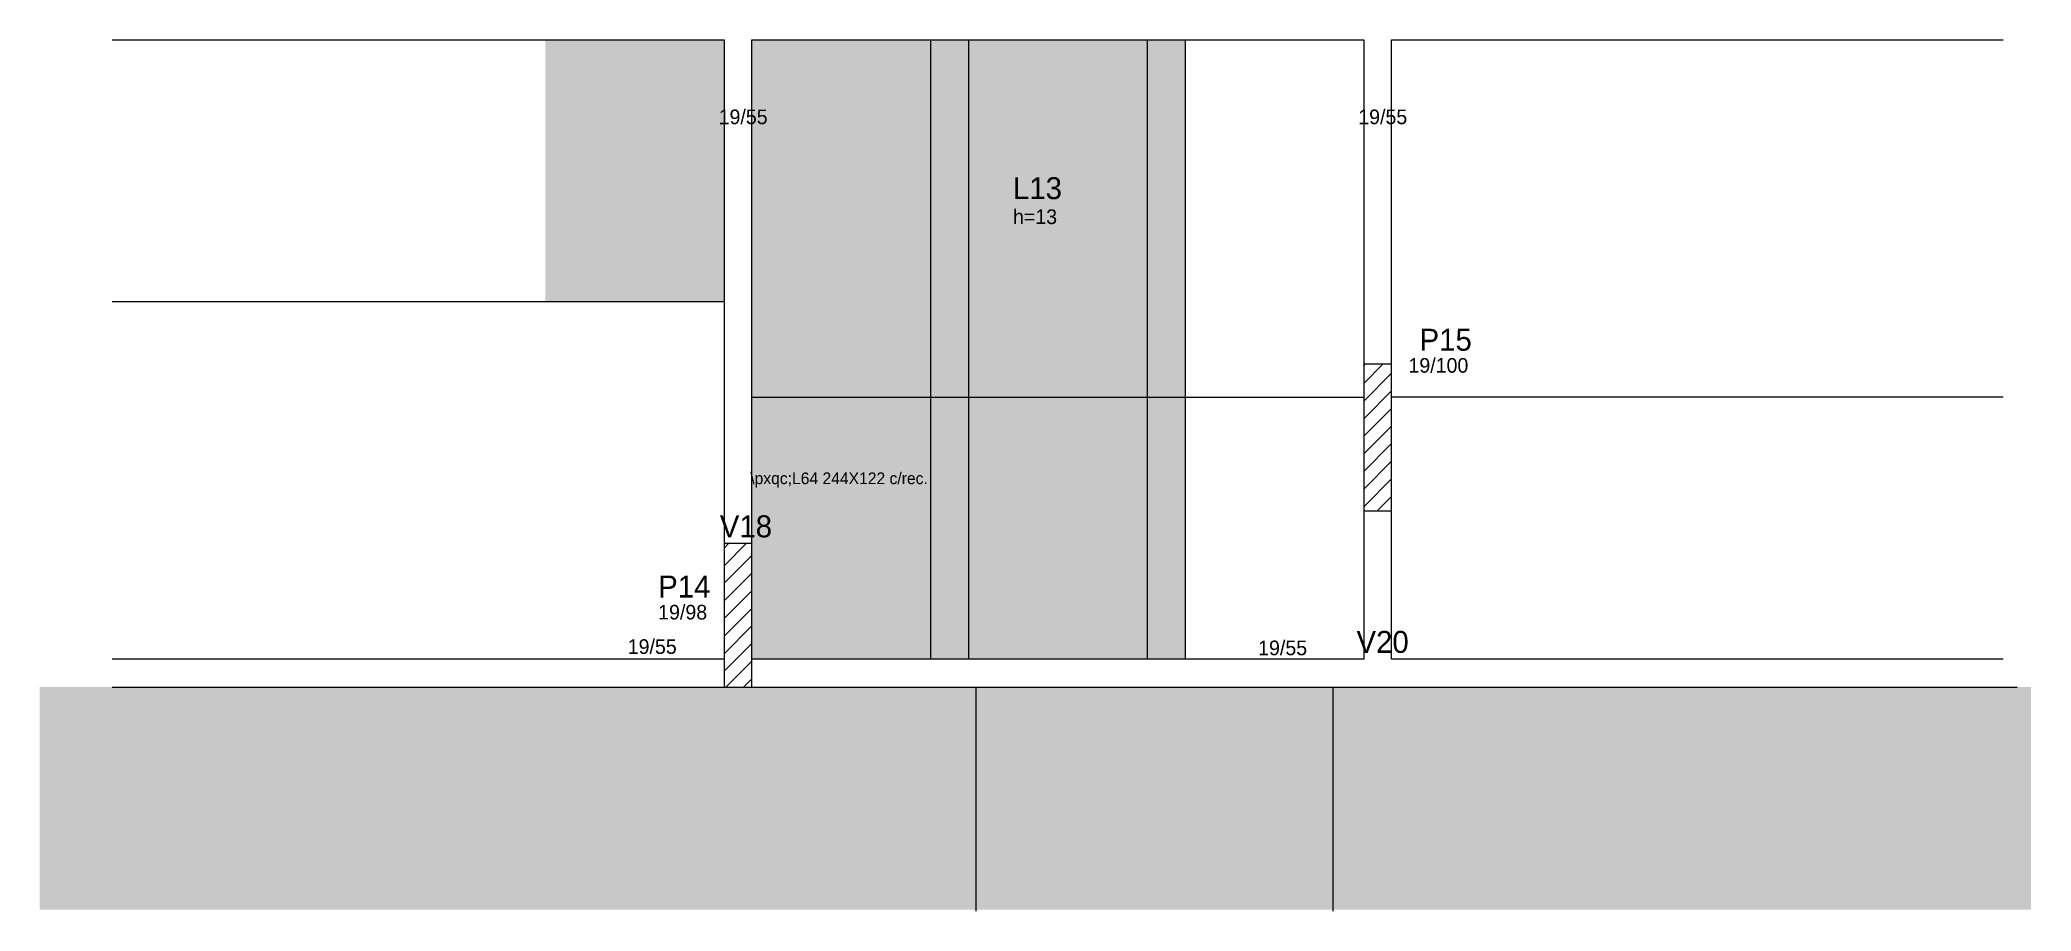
# Model space of a CAD drawing. Header units: metres. Extents: x 4896 to 6257, y 2127 to 2722.
import ezdxf

# ---------------------------------------------------------------- set-up
doc = ezdxf.new("R2010")
doc.units = ezdxf.units.M
for name, color, linetype in [('3', 7, 'Continuous'), ('4', 7, 'Continuous'), ('7', 7, 'Continuous'), ('AUX00', 7, 'Continuous'), ('Hachura', 7, 'Continuous'), ('Painéis', 7, 'Continuous'), ('REAPROVEITAMENTO', 7, 'Continuous')]:
    doc.layers.add(name, color=color, linetype=linetype)

msp = doc.modelspace()

# ---------------------------------------------------------------- hatches: boundary and pattern name
at = {"layer": 'Hachura'}
h = msp.add_hatch(color=7, dxfattribs=at)
h.dxf.hatch_style = 1
h.paths.add_polyline_path([(5530.5, 2299), (5504.5, 2299), (5504.5, 2299), (5504.5, 2722), (5504.5, 2722), (5530.5, 2722), (5530.5, 2722), (5530.5, 2299)])
h = msp.add_hatch(color=7, dxfattribs=at)
h.dxf.hatch_style = 1
h.paths.add_polyline_path([(5678.5, 2299), (5652.5, 2299), (5652.5, 2299), (5652.5, 2722), (5652.5, 2722), (5678.5, 2722), (5678.5, 2722), (5678.5, 2299)])
at = {"layer": 'REAPROVEITAMENTO'}
h = msp.add_hatch(color=7, dxfattribs=at)
h.dxf.hatch_style = 1
h.paths.add_polyline_path([(5241.5, 2543), (5363.5, 2543), (5363.5, 2543), (5363.5, 2722), (5363.5, 2722), (5241.5, 2722), (5241.5, 2722), (5241.5, 2543)])
h = msp.add_hatch(color=7, dxfattribs=at)
h.dxf.hatch_style = 1
h.paths.add_polyline_path([(5382.5, 2299), (5504.5, 2299), (5504.5, 2299), (5504.5, 2722), (5504.5, 2722), (5382.5, 2722), (5382.5, 2722), (5382.5, 2299)])
h = msp.add_hatch(color=7, dxfattribs=at)
h.dxf.hatch_style = 1
h.paths.add_polyline_path([(5530.5, 2299), (5652.5, 2299), (5652.5, 2299), (5652.5, 2722), (5652.5, 2722), (5530.5, 2722), (5530.5, 2722), (5530.5, 2299)])
h = msp.add_hatch(color=7, dxfattribs=at)
h.dxf.hatch_style = 1
h.paths.add_polyline_path([(4896, 2280), (4896, 2128), (4896, 2128), (6256.5, 2128), (6256.5, 2128), (6256.5, 2280), (6256.5, 2280), (4896, 2280)])

# ---------------------------------------------------------------- linework, layer by layer
at = {"layer": '3', "color": 7, "lineweight": 25}
for p, q in [((5800.5, 2487.4), (5813.7, 2500.5)), ((5800.5, 2499.4), (5801.6, 2500.5)), ((5800.5, 2475.3), (5819.5, 2494.3)), ((5800.5, 2463.3), (5819.5, 2482.3)), ((5800.5, 2451.3), (5819.5, 2470.3)), ((5800.5, 2439.3), (5819.5, 2458.3)), ((5800.5, 2427.3), (5819.5, 2446.3)), ((5800.5, 2415.2), (5819.5, 2434.2)), ((5800.5, 2403.2), (5819.5, 2422.2)), ((5809.8, 2400.5), (5819.5, 2410.2)), ((5363.5, 2362.9), (5378.6, 2378)), ((5363.5, 2374.9), (5366.6, 2378)), ((5363.5, 2350.9), (5382.5, 2369.9)), ((5363.5, 2338.9), (5382.5, 2357.9)), ((5363.5, 2326.8), (5382.5, 2345.8)), ((5363.5, 2314.8), (5382.5, 2333.8)), ((5363.5, 2302.8), (5382.5, 2321.8)), ((5363.5, 2290.8), (5382.5, 2309.8)), ((5364.8, 2280), (5382.5, 2297.8)), ((5376.8, 2280), (5382.5, 2285.7))]:
    msp.add_line(p, q, dxfattribs=at)
for points in [[(4945.5, 2722), (5363.5, 2722)], [(5363.5, 2722), (5363.5, 2378)], [(5382.5, 2722), (5800.5, 2722)], [(5382.5, 2378), (5382.5, 2722)], [(5800.5, 2722), (5800.5, 2500.5)], [(5819.5, 2722), (6237.5, 2722)], [(5819.5, 2500.5), (5819.5, 2722)], [(5800.5, 2400.5), (5800.5, 2299)], [(5819.5, 2299), (5819.5, 2400.5)], [(5363.5, 2299), (4945.5, 2299)], [(5800.5, 2299), (5382.5, 2299)], [(6237.5, 2299), (5819.5, 2299)], [(4945.5, 2280), (5363.5, 2280)], [(5382.5, 2280), (5810, 2280)], [(5810, 2280), (6247, 2280)]]:
    msp.add_lwpolyline(points, dxfattribs=at)
at = {"layer": '7', "color": 7, "lineweight": 25}
for points in [[(5800.5, 2400.5), (5819.5, 2400.5), (5819.5, 2500.5), (5800.5, 2500.5), (5800.5, 2400.5)], [(5363.5, 2280), (5382.5, 2280), (5382.5, 2378), (5363.5, 2378), (5363.5, 2280)]]:
    msp.add_lwpolyline(points, dxfattribs=at)
at = {"layer": 'Painéis', "color": 7, "lineweight": 25}
for p, q in [((5504.5, 2722), (5504.5, 2299)), ((5530.5, 2722), (5530.5, 2299)), ((5652.5, 2722), (5652.5, 2299)), ((5678.5, 2722), (5678.5, 2299)), ((5363.5, 2543), (4945.5, 2543)), ((5382.5, 2478), (5800.5, 2478)), ((6237.5, 2478), (5819.5, 2478)), ((5535.5, 2280), (5535.5, 2127.1)), ((5779.5, 2280), (5779.5, 2127.1))]:
    msp.add_line(p, q, dxfattribs=at)

# ---------------------------------------------------------------- texts
at = {"layer": '3', "color": 7, "lineweight": 25}
for s, p in [('19/55', (5359.8, 2664.4)), ('19/55', (5796.8, 2664.4)), ('h=13', (5560.9, 2596.2)), ('19/100', (5831.1, 2494.7)), ('19/98', (5318.5, 2326.2)), ('19/55', (5297.7, 2302.7)), ('19/55', (5728.4, 2301.8))]:
    msp.add_text(s, height=10, dxfattribs=at).set_placement(p)
at = {"layer": '4', "color": 7, "lineweight": 25}
for s, p in [('L13', (5560.9, 2613.2)), ('P15', (5838.7, 2509.7)), ('V18', (5360.6, 2382.3)), ('P14', (5318.5, 2341.2)), ('V20', (5795.6, 2303.4))]:
    msp.add_text(s, height=15, dxfattribs=at).set_placement(p)
at = {"layer": 'AUX00', "color": 7, "lineweight": 25}
msp.add_text('\\pxqc;L64^J244X122^Jc/rec.', height=8, dxfattribs=at).set_placement((5381.4, 2418.6))

doc.saveas('drawing.dxf')
